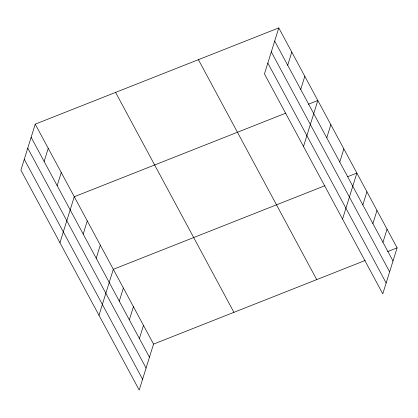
<?xml version="1.0" encoding="UTF-8"?>
<svg xmlns="http://www.w3.org/2000/svg" width="418" height="418" viewBox="0 0 418 418"><rect width="100%" height="100%" fill="white"/><g stroke="black" fill="none" stroke-linecap="round" stroke-linejoin="round"><path stroke-width="0.63" d="M35.227 124.151L20.9 170.147L139.22 390.083L153.542 344.092L35.227 124.151L278.78 27.917L397.1 247.853L382.773 293.849L264.458 73.908L278.78 27.917M44.146 161.489L48.242 148.343M57.161 185.681L61.258 172.54M59.946 242.722L74.268 196.732L285.912 113.106M83.192 234.07L87.284 220.923M96.208 258.261L100.299 245.115M98.988 315.303L113.315 269.312L324.958 185.686M119.276 301.148L123.373 288.007M129.334 319.843L133.431 306.702M139.393 338.538L143.489 325.397M287.704 65.255L291.795 52.109M300.72 89.447L304.811 76.301M303.499 146.488L317.826 100.498L308.369 104.234M326.751 137.83L330.842 124.689M339.761 162.027L343.857 148.881M342.546 219.069L356.873 173.078L347.415 176.814M362.834 204.914L366.931 191.773M372.893 223.609L376.984 210.468M382.951 242.304L387.042 229.158M153.542 344.092L365.186 260.466M387.643 251.589L397.1 247.853M274.689 41.058L393.009 260.999M271.313 51.9L389.628 271.841M267.834 63.071L386.154 283.007M198.409 59.675L316.724 279.611M115.598 92.394L233.918 312.335M31.131 137.292L149.451 357.233M27.755 148.134L146.075 368.075M24.275 159.305L142.595 379.241"/></g></svg>
